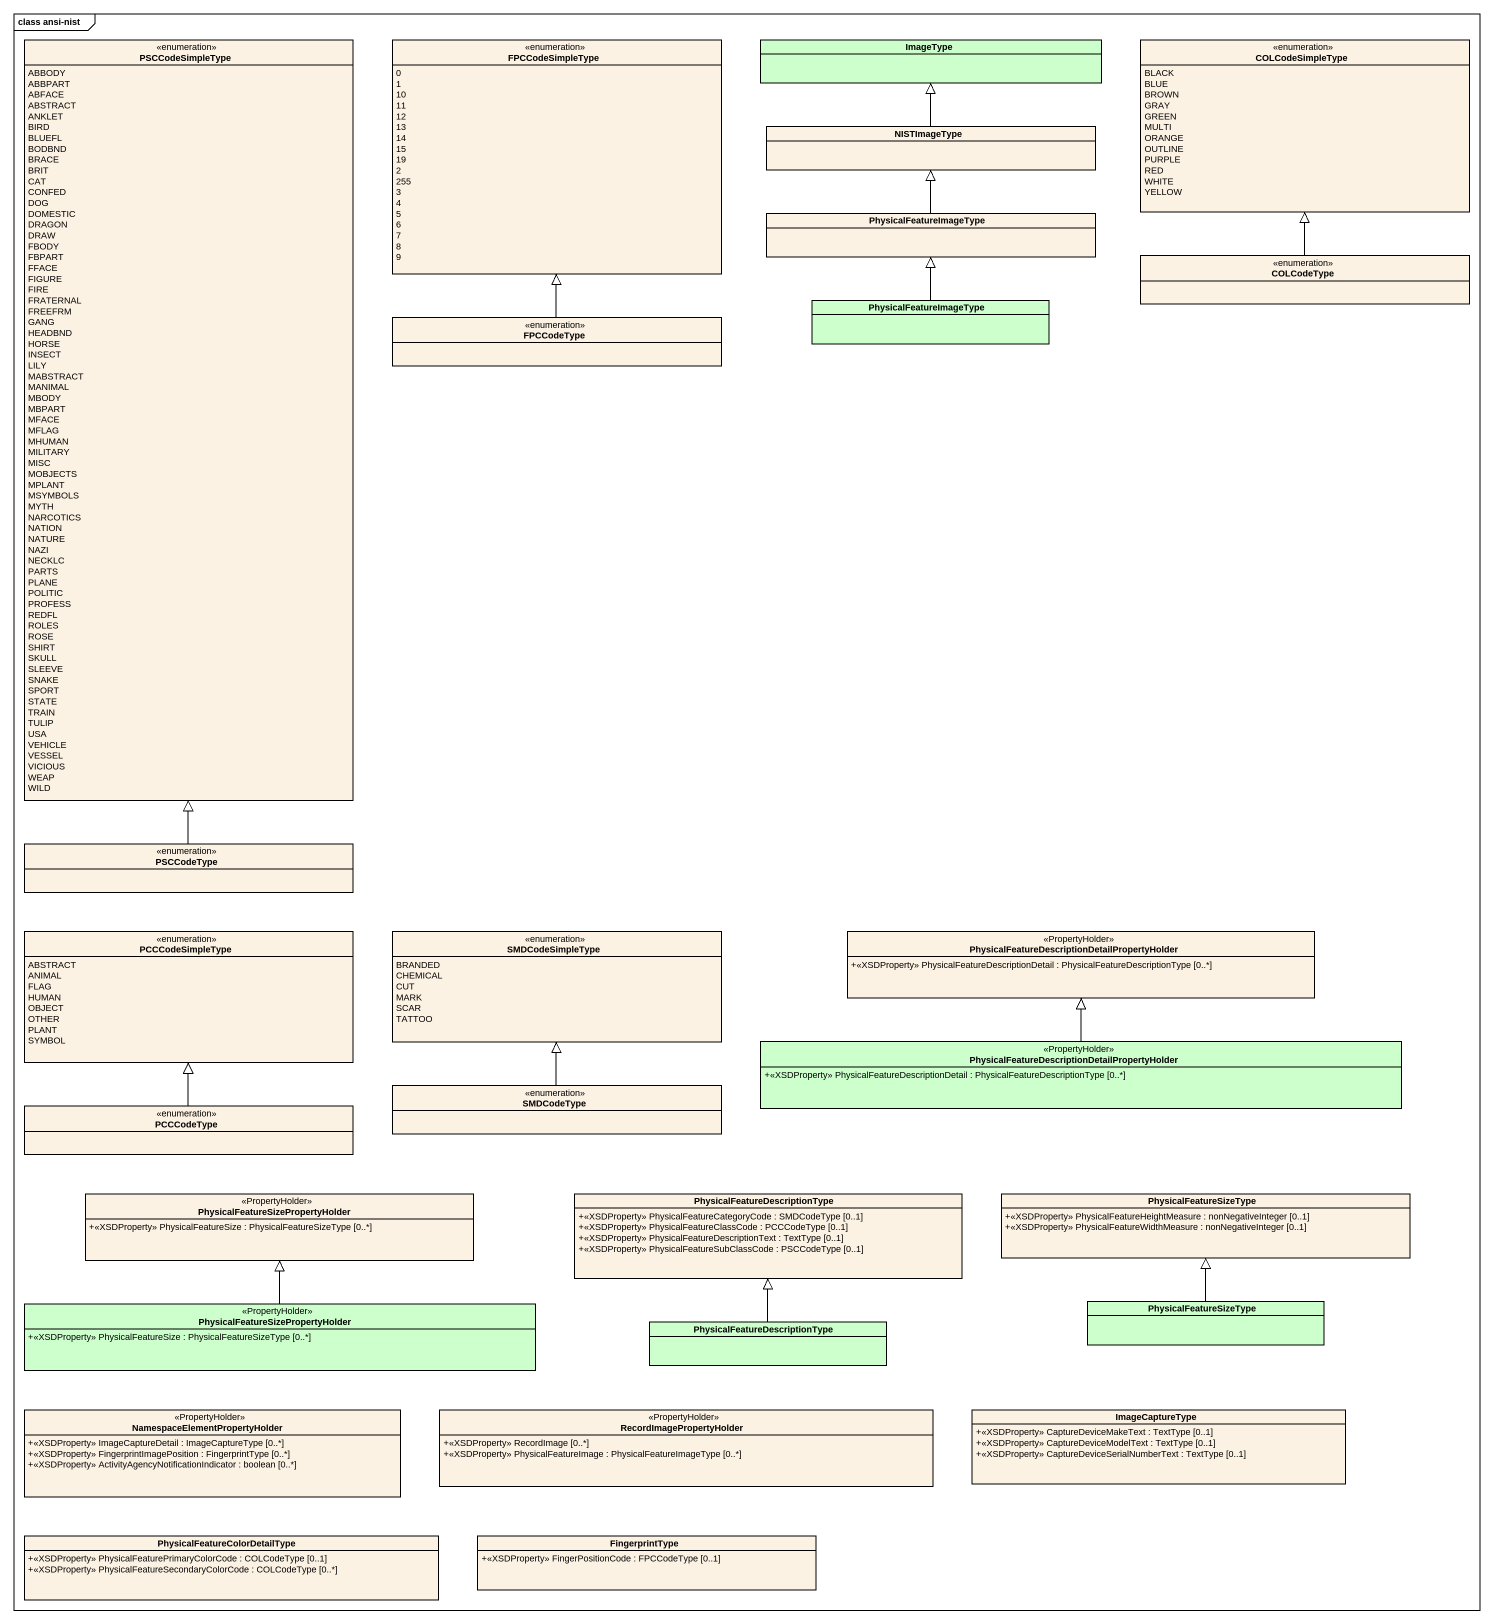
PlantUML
@startuml
mainframe class ansi-nist
hide circle
hide empty members
skinparam classAttributeIconSize 0
enum PSCCodeSimpleType {
  ABBODY
  ABBPART
  ABFACE
  ABSTRACT
  ANKLET
  BIRD
  BLUEFL
  BODBND
  BRACE
  BRIT
  CAT
  CONFED
  DOG
  DOMESTIC
  DRAGON
  DRAW
  FBODY
  FBPART
  FFACE
  FIGURE
  FIRE
  FRATERNAL
  FREEFRM
  GANG
  HEADBND
  HORSE
  INSECT
  LILY
  MABSTRACT
  MANIMAL
  MBODY
  MBPART
  MFACE
  MFLAG
  MHUMAN
  MILITARY
  MISC
  MOBJECTS
  MPLANT
  MSYMBOLS
  MYTH
  NARCOTICS
  NATION
  NATURE
  NAZI
  NECKLC
  PARTS
  PLANE
  POLITIC
  PROFESS
  REDFL
  ROLES
  ROSE
  SHIRT
  SKULL
  SLEEVE
  SNAKE
  SPORT
  STATE
  TRAIN
  TULIP
  USA
  VEHICLE
  VESSEL
  VICIOUS
  WEAP
  WILD
}
enum FPCCodeSimpleType {
  0
  1
  10
  11
  12
  13
  14
  15
  19
  2
  255
  3
  4
  5
  6
  7
  8
  9
}
class ImageType #CCFFCC
enum COLCodeSimpleType {
  BLACK
  BLUE
  BROWN
  GRAY
  GREEN
  MULTI
  ORANGE
  OUTLINE
  PURPLE
  RED
  WHITE
  YELLOW
}
class NISTImageType
class PhysicalFeatureImageType
enum COLCodeType
enum FPCCodeType
class "PhysicalFeatureImageType" as PhysicalFeatureImageType_2 #CCFFCC
enum PSCCodeType
enum PCCCodeSimpleType {
  ABSTRACT
  ANIMAL
  FLAG
  HUMAN
  OBJECT
  OTHER
  PLANT
  SYMBOL
}
enum SMDCodeSimpleType {
  BRANDED
  CHEMICAL
  CUT
  MARK
  SCAR
  TATTOO
}
class "PhysicalFeatureDescriptionDetailPropertyHolder" as PhysicalFeatureDescriptionDe <<PropertyHolder>> {
  +<<XSDProperty>> PhysicalFeatureDescriptionDetail : PhysicalFeatureDescriptionType [0..*]
}
class "PhysicalFeatureDescriptionDetailPropertyHolder" as PhysicalFeatureDescriptionDe_2 <<PropertyHolder>> #CCFFCC {
  +<<XSDProperty>> PhysicalFeatureDescriptionDetail : PhysicalFeatureDescriptionType [0..*]
}
enum SMDCodeType
enum PCCCodeType
class "PhysicalFeatureSizePropertyHolder" as PhysicalFeatureSizePropertyH <<PropertyHolder>> {
  +<<XSDProperty>> PhysicalFeatureSize : PhysicalFeatureSizeType [0..*]
}
class "PhysicalFeatureDescriptionType" as PhysicalFeatureDescriptionTy {
  +<<XSDProperty>> PhysicalFeatureCategoryCode : SMDCodeType [0..1]
  +<<XSDProperty>> PhysicalFeatureClassCode : PCCCodeType [0..1]
  +<<XSDProperty>> PhysicalFeatureDescriptionText : TextType [0..1]
  +<<XSDProperty>> PhysicalFeatureSubClassCode : PSCCodeType [0..1]
}
class PhysicalFeatureSizeType {
  +<<XSDProperty>> PhysicalFeatureHeightMeasure : nonNegativeInteger [0..1]
  +<<XSDProperty>> PhysicalFeatureWidthMeasure : nonNegativeInteger [0..1]
}
class "PhysicalFeatureSizePropertyHolder" as PhysicalFeatureSizePropertyH_2 <<PropertyHolder>> #CCFFCC {
  +<<XSDProperty>> PhysicalFeatureSize : PhysicalFeatureSizeType [0..*]
}
class "PhysicalFeatureDescriptionType" as PhysicalFeatureDescriptionTy_2 #CCFFCC
class "PhysicalFeatureSizeType" as PhysicalFeatureSizeType_2 #CCFFCC
class "NamespaceElementPropertyHolder" as NamespaceElementPropertyHold <<PropertyHolder>> {
  +<<XSDProperty>> ImageCaptureDetail : ImageCaptureType [0..*]
  +<<XSDProperty>> FingerprintImagePosition : FingerprintType [0..*]
  +<<XSDProperty>> ActivityAgencyNotificationIndicator : boolean [0..*]
}
class RecordImagePropertyHolder <<PropertyHolder>> {
  +<<XSDProperty>> RecordImage [0..*]
  +<<XSDProperty>> PhysicalFeatureImage : PhysicalFeatureImageType [0..*]
}
class ImageCaptureType {
  +<<XSDProperty>> CaptureDeviceMakeText : TextType [0..1]
  +<<XSDProperty>> CaptureDeviceModelText : TextType [0..1]
  +<<XSDProperty>> CaptureDeviceSerialNumberText : TextType [0..1]
}
class "PhysicalFeatureColorDetailType" as PhysicalFeatureColorDetailTy {
  +<<XSDProperty>> PhysicalFeaturePrimaryColorCode : COLCodeType [0..1]
  +<<XSDProperty>> PhysicalFeatureSecondaryColorCode : COLCodeType [0..*]
}
class FingerprintType {
  +<<XSDProperty>> FingerPositionCode : FPCCodeType [0..1]
}
NISTImageType -up-|> ImageType
PhysicalFeatureImageType -up-|> NISTImageType
COLCodeType -up-|> COLCodeSimpleType
FPCCodeType -up-|> FPCCodeSimpleType
PhysicalFeatureImageType_2 -up-|> PhysicalFeatureImageType
PSCCodeType -up-|> PSCCodeSimpleType
PhysicalFeatureDescriptionDe_2 -up-|> PhysicalFeatureDescriptionDe
SMDCodeType -up-|> SMDCodeSimpleType
PCCCodeType -up-|> PCCCodeSimpleType
PhysicalFeatureSizePropertyH_2 -up-|> PhysicalFeatureSizePropertyH
PhysicalFeatureDescriptionTy_2 -up-|> PhysicalFeatureDescriptionTy
PhysicalFeatureSizeType_2 -up-|> PhysicalFeatureSizeType
@enduml
